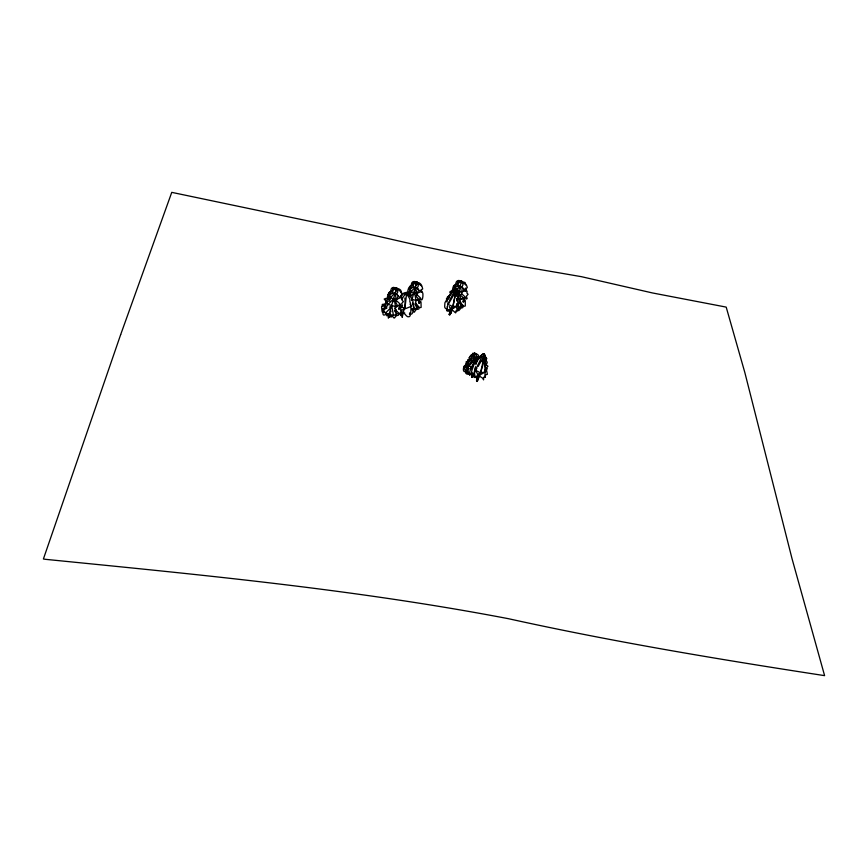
<?xml version="1.0" encoding="UTF-8"?>
<svg xmlns="http://www.w3.org/2000/svg" width="868" height="868" viewBox="0 0 868 868"><rect width="100%" height="100%" fill="white"/><g stroke="black" fill="none" stroke-linecap="round" stroke-linejoin="round"><path stroke-width="1.3" d="M485.7 359.992L486.807 358.603L485.494 357.03L486.004 359.688L485.125 361.457L486.308 364.777L485.364 364.462L484.68 365.244L486.319 368.531L485.353 369.529L485.646 371.168L484.876 371.168L485.299 377.189L483.682 377.265L483.563 379.869L482.706 378.188L479.559 376.191M453.812 290.313L454.365 289.261M476.966 361.229C479.516 351.301 474.319 360.48 473.19 364.994M470.109 374.238C469.957 373.338 466.973 372.09 468.047 368.943C467.44 365.569 466.908 367.023 468.199 362.791C470.044 359.667 474.514 351.377 476.315 354.448M475.187 368.65L474.894 369.714M454.311 300.078C453.769 303.127 452.152 310.397 451.664 310.842C452.532 308.118 456.872 316.408 455.809 311.004C458.608 311.883 456.167 307.5 456.926 305.536C457.132 304.505 458.76 302.216 457.208 299.992C456.405 298.592 459.4 298.874 457.013 295.804C457.74 292.993 457.208 288.154 457.284 293.08M415.121 309.778L418.799 309.051L419.146 307.836L421.121 307.413L421.002 302.021C419.895 299.156 419.841 305.2 418.918 302.845L418.843 301.304L420.513 299.102C422.9 302.628 423.183 294.447 422.792 293.004C421.447 291.702 419.949 290.205 422.683 288.935C422.152 286.136 420.926 282.588 417.606 282.534L416.293 282.317C415.219 284.791 412.658 282.436 413.418 286.429C411.616 287.46 409.501 288.794 410.835 291.659L409.967 293.178L410.683 294.371L410.184 295.239L409.099 295.196L409.143 293.992L407.45 295.207L406.604 293.59L405.486 303.518L402.177 317.363L402.188 312.805L401.548 315.366M473.505 374.227C473.06 375.779 472.702 372.274 471.975 377.103L472.637 373.707M473.19 373.999L471.997 377.363L472.626 373.511M448.279 298.418L448.43 296.14L449.993 295.695M474.688 353.721L474.785 352.799L474.492 353.699M456.503 288.903L454.268 300.089M402.112 311.178L401.428 315.117M468.069 361.544C466.789 360.003 468.123 358.527 469.523 360.524M469.132 373.479L469.707 375.323L470.206 374.021M472.908 373.707L471.769 377.374L472.539 373.283M474.774 353.732L473.928 360.687M419.483 300.903L419.049 303.355M475.035 358.028C475.197 355.88 478.897 355.956 477.975 359.244C476.098 362.716 476.619 362.77 473.863 364.072C474.004 366.784 469.393 373.099 472.756 373.761M396.557 288.751L396.719 287.655L389.461 312.968M475.653 367.023L475.263 368.466M470.868 373.153C470.25 375.334 471.346 374.401 472.604 373.37M401.504 299.482L403.002 297.767C401.667 297.399 409.012 291.333 405.812 294.144C406.691 293.829 411.128 299.243 409.804 301.456C411.486 304.288 410.889 309.67 410.748 312.545C408.275 312.024 412.083 315.518 409.121 316.755C406.191 317.59 405.519 313.164 402.958 312.99M449.277 306.545L450.937 309.822L451.371 307.305M455.689 290.357L455.266 291.724M475.382 367.121L475.621 370.321L478.409 375.801L478.81 373.446M472.962 373.761L472.843 374.065M446.488 301.738L446.64 299.84M474.818 369.909L473.635 375.009L474.319 375.03M416.955 282.859L417.128 281.742L416.043 284.541M449.19 314.672L450.416 309.312M473.689 355.37L473.516 355.913M469.252 374.347L467.027 372.806M382.191 305.731L384.307 306.371L385.924 305.894L382.18 304.429L386.119 303.919L386.727 302.27M448.3 309.811L448.083 310.451L447.801 309.377M414.47 292.939L414.003 294.545M400.723 292.668C402.372 290.238 398.922 288.588 397.099 288.458L395.754 288.241C394.68 290.747 392.043 288.35 392.857 292.397C391.034 293.438 388.875 294.794 390.285 297.681L389.406 299.21L389.873 301.066L387.421 301.229L385.511 302.845L387.638 304.494L387.486 305.764L383.602 308.628L386.9 308.107L383.298 309.778L382.918 313.077C383.005 316.777 384.6 314.118 387.28 314.596C385.522 317.677 389.906 314.314 388.68 316.711L389.667 316.863L389.884 315.616L392.672 315.681M448.083 302.487L448.181 304.353L456.112 290.997L452.738 306.599L450.937 309.822M402.22 315.127L402.459 314.021M465.085 367.153L465.519 364.473L467.581 365.536M475.892 364.69L477.281 358.408L474.015 363.746M402.025 315.344L402.275 314.227M449.396 314.672C452.51 306.198 448.127 312.979 447.454 310.809C445.523 311.341 447.465 308.758 447.204 307.012M402.025 314.834L402.22 313.728M453.161 291.127C456.503 284.183 459.064 295.76 458.673 297.594C456.807 298.104 461.418 302.118 458.304 303.399C458.174 305.243 459.281 307.012 459.085 308.422C457.024 307.89 458 312.578 456.644 310.353M446.694 298.831L448.691 298.918M450.025 314.39L451.067 309.974L451.132 313.305L451.62 311.156L450.915 310.635L449.852 314.65M395.667 292.093L396.188 290.259M386.607 314.227L387.638 315.214M472.724 353.797C473.223 351.768 473.722 354.914 474.774 353.309L477.65 357.236M390.253 313.305C389.189 319.001 388.593 314.769 389.439 317.124C389.558 314.129 391.555 319.337 391.544 315.811C393.898 316.853 393.746 319.825 395.472 316.657C397.251 314.129 395.634 312.838 394.614 310.321C397.707 314.032 396.34 310.994 395.179 307.966C400.56 304.918 393.833 304.408 396.557 299.471L398.195 296.324L396.893 293.547C399.269 290.552 396.209 291.084 396.502 288.458L395.396 287.97C392.271 286.049 390.242 289.022 390.98 292.039M414.861 291.453L415.349 289.554M469.284 373.989C462.763 375.616 466.355 367.555 468.221 367.435C468.481 366.556 471.791 361.468 470.847 364.169M393.692 300.534L393.454 301.641M400.962 315.138L401.287 313.044L400.766 315.355M389.45 312.979L388.321 318.1L389.135 315.768M401.971 294.664C402.687 293.124 403.631 292.57 405.757 293.926M411.757 300.556L415.989 284.53M463.848 367.012C472.496 366.86 458.488 366.459 466.919 365.45C467.939 363.356 463.534 360.307 469.056 362.097M461.385 281.818L461.657 280.744L457.913 293.677M449.982 314.824L451.338 310.386M449.754 314.4L450.752 310.635L451.946 310.288M416.824 283.435L416.347 285.095M485.733 357.464L484.474 354.263L481.36 358.017L477.519 365.754L478.528 365.276L476.272 367.631L476.272 369.735L474.275 373.099L474.742 374.065L473.516 376.983L474.883 376.343L474.829 377.58L476.044 376.82L476.239 377.71L477.997 375.866L476.489 380.792L477.313 380.944L478.81 376.332M477.02 361.034L476.565 362.368M465.877 284.802L465.129 282.534L461.016 281.286C459.931 283.695 457.501 281.427 458.152 285.322L455.809 286.57L455.103 289.369M461.277 305.861L459.465 302.802L461.754 304.831L460.051 300.881L460.55 299.341L462.948 298.95L462.21 296.639L460.398 295.326L461.602 293.959L461.635 292.223C464.054 290.422 462.98 288.241 462.069 286.451C464.575 283.478 461.418 284.096 461.743 281.492L460.604 281.026C457.501 279.203 455.244 281.937 455.971 285.019M463.686 299.124L463.056 302.01M478.084 374.564L476.923 381.117L478.214 376.788L476.619 380.987L478.062 376.332L476.955 375.443M390.73 311.948L391.023 311.07M446.89 301.684L447.367 299.872M406.441 292.983L406.549 293.189M478.518 358.864C493.653 338.216 476.076 386.303 477.205 381.095L476.597 380.651L477.845 375.226M401.417 294.697C405.356 292.407 407.255 295.576 410.39 295.793C411.356 298.44 412.409 300.089 412.94 301.294C412.636 304.06 414.383 306.361 414.134 309.051C410.976 309.67 412.918 309.778 413.569 310.939C412.636 312.003 412.56 315.247 409.37 314.064M449.581 314.541L450.926 308.986M484.029 354.611C485.982 352.397 479.071 355.24 481.447 356.542C474.069 363.052 483.943 355.153 474.666 353.45C473.548 355.175 471.541 352.462 472.084 355.913L469.686 356.423L469.805 359.385L469.013 360.611L469.718 361.544M401.092 295.456C399.714 296.813 403.077 297.149 401.059 297.952M421.403 289.489C420.058 290.791 423.28 291.225 421.338 291.974M450.264 294.653L450.98 294.111M477.085 357.258L477.834 356.998L478.029 358.961M475.935 361.696L477.281 358.408M470.955 362.423L470.575 363.269L472.539 360.925M482.098 361.392L484.181 356.39L485.147 372.046L480.514 372.795L475.621 370.321L476.933 368.184M386.672 301.717L385.175 304.115M400.962 315.637L401.526 312.534M465.291 291.388C467.331 290.042 464.727 289.793 465.671 288.035M456.101 289.228C451.523 295.565 449.136 301.153 447.28 306.729M468.85 357.724L470.196 360.426C472.8 362.965 478.995 351.334 477.867 359.786M411.454 286.104C410.716 283.076 412.81 280.18 415.924 282.057L417.031 282.534C416.727 285.149 419.808 284.574 417.399 287.568L418.701 290.303L417.031 293.427L416.89 295.5L415.805 296.172L417.638 297.919L418.376 300.263L416.13 300.697L415.577 302.216L417.28 306.23L415.023 304.169L416.9 307.945L414.372 312.198L411.899 309.626M389.591 295.76L388.636 297.03L389.276 299.362L386.369 298.245L384.177 299.037L386.651 301.977M469.349 373.761C470.13 368.781 472.366 366.426 473.646 362.357M472.702 365.884L470.738 369.084L470.575 366.632M478.257 366.036L484.181 356.39L480.514 372.795L478.409 375.801M449.298 314.552L450.601 310.104L449.581 309.409M474.34 358.951L473.017 360.589M470.532 356.271C470.857 353.938 471.508 355.641 472.659 355.153M450.166 295.153C449.993 294.252 452.836 290.205 454.875 289.25C456.492 286.321 457.664 293.297 456.59 289.011M450.08 294.773C446.836 296.932 450.514 297.496 446.51 298.44C446.977 300.957 445.653 300.838 444.926 302.813C444.807 306.892 443.646 308.227 447.519 309.268M398.662 314.151C399.898 312.057 399.703 314.303 401.287 313.044M456.568 289.641L460.192 285.843L465.107 290.628L461.461 292.245L456.828 290.921M457.414 292.809L459.031 291.106L460.615 299.135L465.172 297.073L461.667 293.666M410.879 291.778L415.555 286.95L420.622 291.8L416.77 293.46L410.879 291.778L408.871 288.447L415.555 286.95L416.77 293.46M410.325 296.617L414.503 292.299L420.828 298.353L416.022 300.447L412.333 299.395M390.448 299.113L385.642 300.187L388.083 304.44L394.05 298.31L395.548 306.578L400.495 304.429L395.884 300.057M386.694 307.706L382.81 308.563L385.435 313.185L391.869 306.556L393.475 315.485L398.813 313.131L395.341 309.843M390.296 297.811L395.059 292.907L400.213 297.822L396.253 299.514L390.296 297.811L388.332 294.415L390.318 293.579M464.152 368.086L465.942 371.775L469.328 368.542M470.196 360.426L473.95 356.835L474.286 359.363M469.284 360.893L466.409 362.064L468.08 365.461L472.789 360.969M485.657 363.649L485.624 363.106M395.211 310.766C396.633 308.78 394.246 309.442 395.168 307.663M452.705 291.8L451.403 292.364L451.089 293.785M410.119 296.574C410.662 295.597 409.208 295.12 407.635 295.359M485.592 360.969C486.644 360.09 488.619 363.92 485.7 363.746M390.296 315.149L388.755 316.929L388.842 315.648M451.978 309.192L457.154 306.046L457.045 304.169M472.431 361.11L471.899 361.511L472.68 361.793M479.527 375.171L484.019 372.676M468.319 363.79L465.78 363.562L467.809 365.016M401.407 310.256L411.508 306.285L410.021 304.136M411.627 308.628L413.895 309.268L419.092 306.979L415.186 303.257M407.363 293.644L409.772 292.614M388.126 299.124L390.611 298.071M400.56 295.999L401.7 295.858L401.461 294.892M478.192 358.929L478.149 359.678M388.332 294.415L395.059 292.907L396.253 299.514M406.159 294.154L410.922 293.091M450.731 292.95L453.096 292.418M456.655 291.637L459.031 291.106M389.276 307.131L391.869 306.556M466.409 362.064L468.959 361.62M465.302 367.891L467.592 367.5M449.841 309.475L449.114 309.963M404.141 312.968L404.727 312.936M384.188 311.992L382.43 312.296L382.029 311.156L381.551 306.86L382.3 305.905M449.461 297.854L447.226 297.214L449.288 296.726M459.888 308.27L462.655 307.717L463.328 306.415L465.291 306.003L465.27 300.697C464.228 297.865 464.065 303.822 463.197 301.5L464.261 297.995L465.378 297.908L466.116 299.069L467.147 298.625L466.344 296.248L468.091 294.285L466.908 293.069L467.125 291.257L465.389 289.912L467.309 287.427L466.572 285.431L460.919 281.069C459.346 283.359 456.926 279.171 457.631 284.151C455.57 284.335 453.487 284.671 454.496 287.785M395.428 315.887L398.542 315.225L398.879 313.999L400.864 313.576L400.701 308.14C399.562 305.232 399.551 311.341 398.607 308.965L399.584 305.362L400.723 305.286L401.504 306.469L402.546 306.024L401.656 303.583L403.381 301.576L402.134 300.328L402.296 298.462L400.474 296.704L402.383 294.545L401.081 291.822L395.678 288.013L394.094 289.142L392.824 288.133L392.412 291.171C390.296 291.344 388.202 291.724 389.331 294.892M465.682 371.461C462.698 372.904 463.186 367.945 463.913 367.131M478.626 376.614L478.626 376.94M458.206 298.44L460.615 299.135M388.083 304.44L395.548 306.578M385.435 313.185L393.475 315.485M461.179 305.829L460.257 308.975L458.716 310.711L457.295 308.607M468.08 365.461L470.293 366.198M465.942 371.775L469.534 372.969M399.291 306.437L405.313 308.455L404.879 297.952M395.396 306.523L396.058 305.927M449.32 304.918L452.738 306.599L457.154 306.046L456.98 303.529M468.026 372.882L468.785 373.24L468.655 374.325C469.111 373.576 473.798 374.9 473.418 375.15C472.604 378.025 473.223 373.978 475.078 375.334M453.063 291.93C450.373 290.151 448.68 292.028 450.774 293.742M472.572 362.13L470.944 362.238M448.051 299.004L447.66 299.059M405.389 293.796L404.716 293.026L406.474 292.266L410.054 293.134L409.132 291.398L410.119 289.771C408.513 286.353 410.531 285.16 412.951 285.225C412.137 280.169 414.644 284.433 416.206 282.1L421.522 285.865M455.266 285.236C452.586 284.541 453.172 289.532 451.794 291.29M410.607 286.006C408.416 286.983 406.506 292.494 408.882 293.775M459.498 301.912L463.284 305.579L458.369 307.825L457.881 305.352M388.224 298.809C386.217 298.776 388.343 291.681 390.199 292.147M463.675 288.447L465.107 290.628M454.962 289.5L453.541 287.319L460.192 285.843L461.461 292.245M472.984 374.032L473.049 374.694L473.027 373.631M484.756 376.571L485.386 377.33L485.32 374.998L487.382 374.292L486.34 369.16L487.317 368.911L486.807 367.522L487.968 366.274L485.592 364.017M385.674 306.914L384.904 305.015M414.503 292.299L416.022 300.447M412.734 302.986L413.895 309.268M484.962 369.909L485.147 372.046M456.112 290.997L456.459 296.01M456.633 298.516L456.807 301.022M453.595 291.051L452.998 291.073L453.595 291.051M120.652 334.657L43.4 558.981L45.31 559.307C200.139 574.779 355.381 589.383 508.344 618.678C612.992 641.767 718.715 659.365 824.6 675.64L792.072 558.84L744.874 372.665L726.201 307.109L652.41 292.939L581.408 276.675L502.626 263.102L418.007 245.373L343.511 228.36L171.756 192.36L120.652 334.657"/></g></svg>
